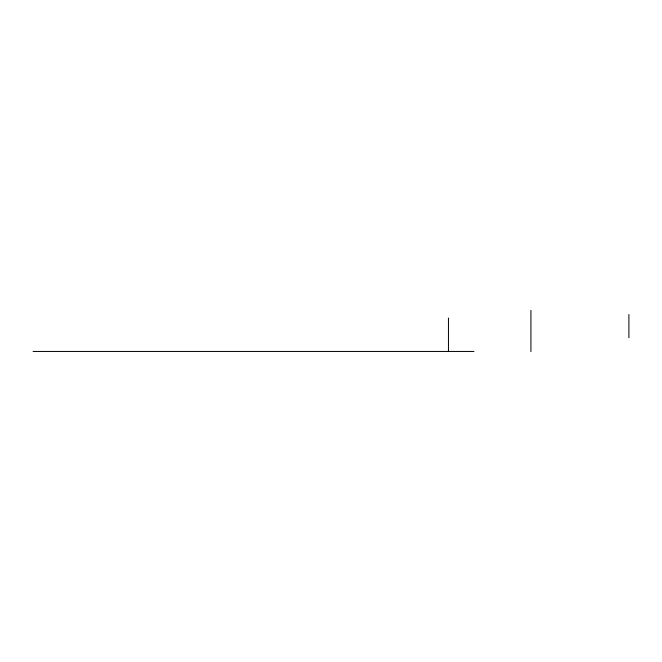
<?xml version="1.0" encoding="UTF-8"?>
<svg xmlns="http://www.w3.org/2000/svg" width="662" height="662" viewBox="0 0 662 662"><rect width="100%" height="100%" fill="white"/><g stroke="black" fill="none" stroke-linecap="round" stroke-linejoin="round"><path stroke-width="0.99" d="M33.1 351.448L473.967 351.448M628.9 314.516L628.9 337.752M530.924 310.379L530.924 351.621M448.455 318.041L448.455 351.621"/></g></svg>
